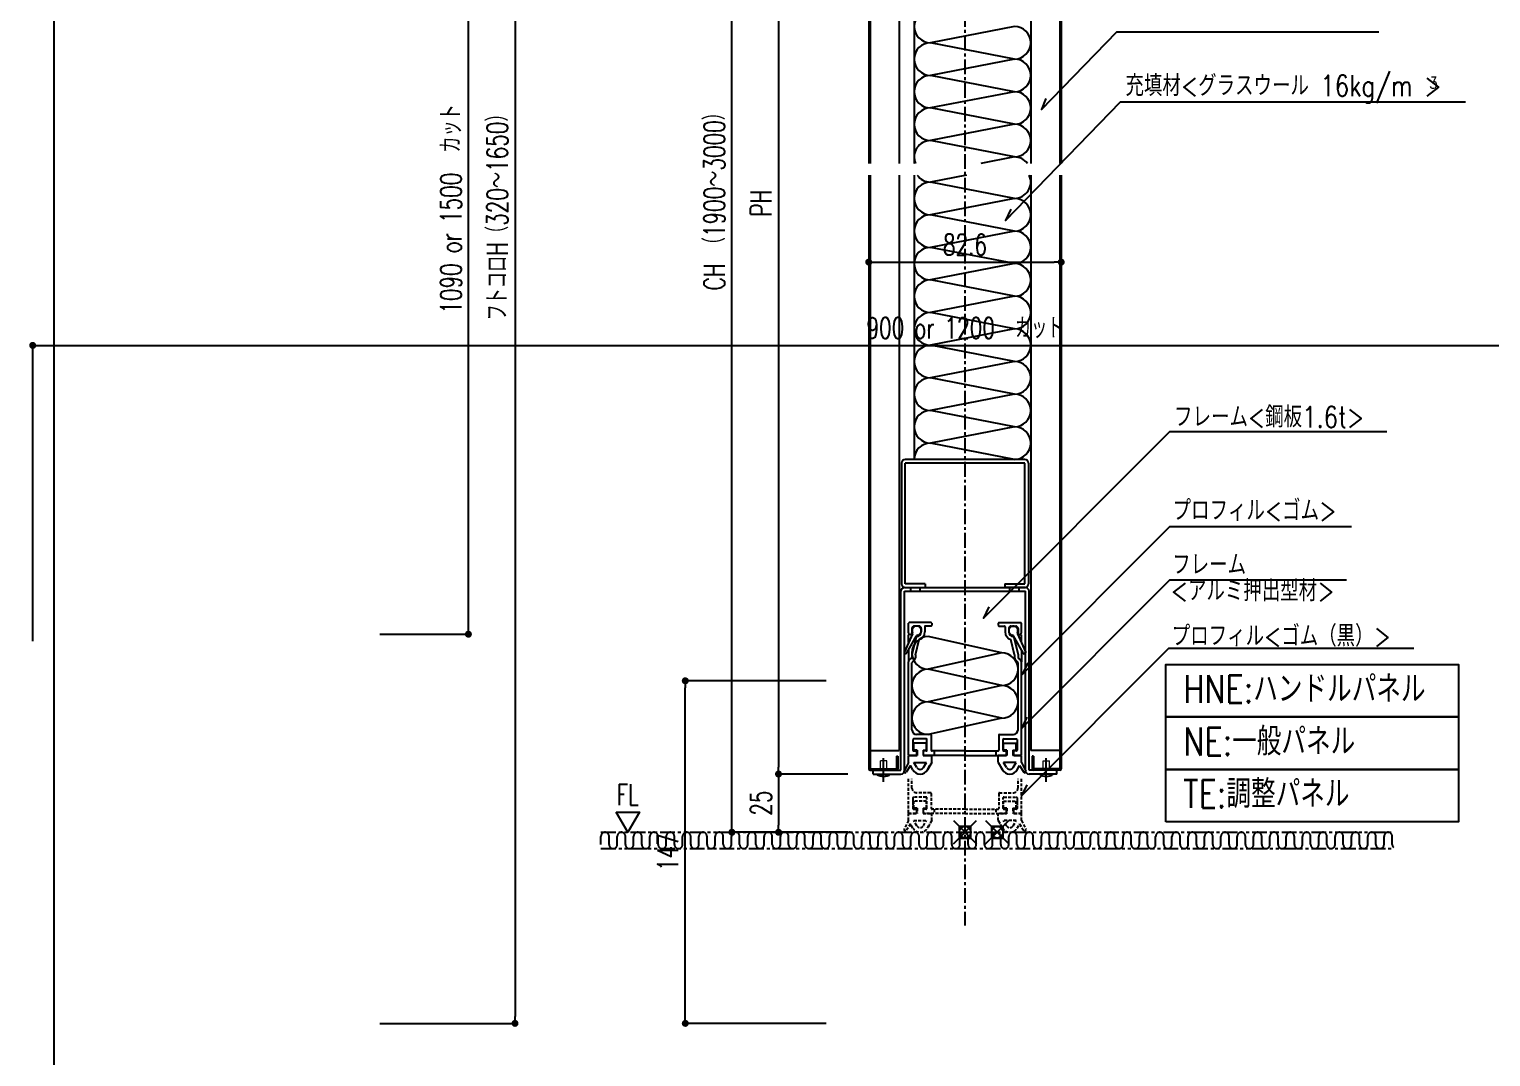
# Model space of a CAD drawing. Extents: x -275225 to 47266, y -41063 to 95295.
# Drawn here: x -216483 to -215856, y -16605 to -16164 of the extents above; entities that cross this region are included whole.
import ezdxf
from ezdxf.enums import TextEntityAlignment as Align

# ---------------------------------------------------------------- set-up
doc = ezdxf.new("R2010")
doc.units = 0
doc.header["$LTSCALE"] = 0.2
doc.header["$PDMODE"] = 99
doc.header["$PDSIZE"] = 5
for name, pattern in [('CENTER', [50.8, 31.75, -6.35, 6.35, -6.35]), ('HIDDEN', [9.525, 6.35, -3.175]), ('PHANTOM', [63.5, 31.75, -6.35, 6.35, -6.35, 6.35, -6.35])]:
    doc.linetypes.add(name, pattern=pattern)
for name, color, linetype in [('_P18_製品', 4, 'Continuous'), ('_P18_製品寸法', 9, 'Continuous'), ('_別途', 6, 'PHANTOM'), ('_基準', 1, 'CENTER'), ('_文字', 3, 'Continuous'), ('_製品', 4, 'Continuous'), ('_製品寸法', 9, 'Continuous')]:
    doc.layers.add(name, color=color, linetype=linetype)
doc.layers.add('_ポイント', color=1, linetype='Continuous', plot=False)
doc.styles.add('OKAMURA', font='SIMPLEX.shx', dxfattribs={"width": 0.7, "bigfont": 'BIGFONT.shx'})
doc.dimstyles.new('OKAMURA-003', dxfattribs={"dimscale": 3, "dimtxt": 3, "dimasz": 1, "dimexe": 0, "dimexo": 3, "dimgap": 1, "dimtad": 1, "dimdec": 3, "dimdsep": 46, "dimtxsty": 'OKAMURA', "dimblk1": 'DOT', "dimblk2": 'DOT', "dimsah": 1, "dimcen": 0, "dimclrd": 9, "dimclre": 9, "dimclrt": 3, "dimadec": 0, "dimazin": 0, "dimtfac": 1, "dimtdec": 3, "dimtix": 1, "dimtmove": 2, "dimatfit": 3, "dimldrblk": 'NONE', "dimfxl": 0, "dimtolj": 1, "dimarcsym": 0})

# ---------------------------------------------------------------- blocks, each defined once
blk = doc.blocks.new('_DOT')
at = {"color": 0, "linetype": 'ByBlock'}
blk.add_line((-0.5, 0), (-1, 0), dxfattribs=at)
at = {"color": 0, "linetype": 'ByBlock', "const_width": 0.5}
blk.add_lwpolyline([(-0.25, 0, 1), (0.25, 0, 1)], format="xyb", close=True, dxfattribs=at)
blk = doc.blocks.new('*D2256')
at = {"layer": '_製品寸法', "color": 9, "lineweight": -2, "transparency": 16777216}
for p, q in [((-50.22, 545), (-100, 545)), ((-100, 3), (-100, 542)), ((-50.22, 0), (-100, 0))]:
    blk.add_line(p, q, dxfattribs=at)
at = {"layer": 'Defpoints', "color": 0, "transparency": 16777216}
for p in [(-100, 545), (-41.22, 545), (-41.22, 0)]:
    blk.add_point(p, dxfattribs=at)
at = {"layer": '_製品寸法', "color": 9, "lineweight": -2, "transparency": 16777216, "xscale": 3, "yscale": 3, "zscale": 3}
for p, rotation in [((-100, 545), 90), ((-100, 0), 270)]:
    blk.add_blockref('_DOT', p, dxfattribs=dict(at, rotation=rotation))
at = {"layer": '_製品寸法', "color": 3, "transparency": 16777216, "insert": (-107.5, 272.5), "char_height": 9, "attachment_point": 5, "rotation": 90, "style": 'OKAMURA'}
blk.add_mtext('\\A1;CH （1900～3000）', dxfattribs=at)
blk = doc.blocks.new('_None')
blk = doc.blocks.new('*D2257')
at = {"layer": '_製品寸法', "color": 9, "lineweight": -2, "transparency": 16777216}
for p, q in [((-50.22, 515), (-80, 515)), ((-80, 512), (-80, 28)), ((-50.22, 25), (-80, 25)), ((260, -313), (260, -288.07)), ((337, -288.07), (263, -288.07)), ((340, -313), (340, -288.07))]:
    blk.add_line(p, q, dxfattribs=at)
at = {"layer": 'Defpoints', "color": 0, "transparency": 16777216}
for p in [(-41.22, 515), (-80, 25), (-41.22, 25), (260, -288.07), (260, -322), (340, -322)]:
    blk.add_point(p, dxfattribs=at)
at = {"layer": '_製品寸法', "color": 9, "lineweight": -2, "transparency": 16777216, "xscale": 3, "yscale": 3, "zscale": 3}
for p, rotation in [((-80, 515), 90), ((-80, 25), 270), ((260, -288.07), 180)]:
    blk.add_blockref('_DOT', p, dxfattribs=dict(at, rotation=rotation))
blk.add_blockref('_DOT', (340, -288.07), dxfattribs=at)
at = {"layer": '_製品寸法', "color": 3, "transparency": 16777216, "insert": (-87.5, 270), "char_height": 9, "attachment_point": 5, "rotation": 90, "style": 'OKAMURA'}
blk.add_mtext('\\A1;PH', dxfattribs=at)
at = {"layer": '_製品寸法', "color": 3, "transparency": 16777216, "insert": (300, -280.57), "char_height": 9, "attachment_point": 5, "style": 'OKAMURA'}
blk.add_mtext('\\A1;80', dxfattribs=at)
blk = doc.blocks.new('*D2258')
at = {"layer": '_製品寸法', "color": 9, "lineweight": -2, "transparency": 16777216}
for p, q in [((-251, 457), (-193.07, 457)), ((-193.07, 454), (-193.07, -79)), ((-50.22, 25), (-80, 25)), ((-80, 22), (-80, 3)), ((-50.22, 0), (-80, 0)), ((-251, -82), (-193.07, -82))]:
    blk.add_line(p, q, dxfattribs=at)
at = {"layer": 'Defpoints', "color": 0, "transparency": 16777216}
for p in [(-260, 457), (-41.22, 25), (-80, 0), (-41.22, 0), (-260, -82), (-193.07, -82)]:
    blk.add_point(p, dxfattribs=at)
at = {"layer": '_製品寸法', "color": 9, "lineweight": -2, "transparency": 16777216, "xscale": 3, "yscale": 3, "zscale": 3}
for p, rotation in [((-193.07, 457), 90), ((-80, 25), 90), ((-80, 0), 270), ((-193.07, -82), 270)]:
    blk.add_blockref('_DOT', p, dxfattribs=dict(at, rotation=rotation))
at = {"layer": '_製品寸法', "color": 3, "transparency": 16777216, "char_height": 9, "attachment_point": 5, "rotation": 90, "style": 'OKAMURA'}
for s, insert in [('\\A1;フトコロH（320～1650）', (-200.57, 265.76)), ('\\A1;25', (-87.5, 12.5))]:
    blk.add_mtext(s, dxfattribs=dict(at, insert=insert))
blk = doc.blocks.new('*D2259')
at = {"layer": '_製品寸法', "color": 9, "lineweight": -2, "transparency": 16777216}
for p, q in [((-41.3, 280), (-41.3, 244.66)), ((41.3, 280), (41.3, 244.66)), ((-38.3, 244.66), (38.3, 244.66)), ((-59.55, 65), (-120, 65)), ((-120, -79), (-120, 62)), ((-59.55, -82), (-120, -82))]:
    blk.add_line(p, q, dxfattribs=at)
at = {"layer": 'Defpoints', "color": 0, "transparency": 16777216}
for p in [(-41.3, 289), (41.3, 289), (41.3, 244.66), (-120, 65), (-50.55, 65), (-50.55, -82)]:
    blk.add_point(p, dxfattribs=at)
at = {"layer": '_製品寸法', "color": 9, "lineweight": -2, "transparency": 16777216, "xscale": 3, "yscale": 3, "zscale": 3}
for p, rotation in [((-41.3, 244.66), 180), ((-120, 65), 90), ((-120, -82), 270)]:
    blk.add_blockref('_DOT', p, dxfattribs=dict(at, rotation=rotation))
blk.add_blockref('_DOT', (41.3, 244.66), dxfattribs=at)
at = {"layer": '_製品寸法', "color": 3, "transparency": 16777216, "insert": (0, 252.16), "char_height": 9, "attachment_point": 5, "style": 'OKAMURA'}
blk.add_mtext('\\A1;82.6', dxfattribs=at)
at = {"layer": '_製品寸法', "color": 3, "transparency": 16777216, "insert": (-127.5, -8.5), "char_height": 9, "attachment_point": 5, "rotation": 90, "style": 'OKAMURA'}
blk.add_mtext('\\A1;147', dxfattribs=at)
blk = doc.blocks.new('*D2260')
at = {"layer": '_製品寸法', "color": 9, "lineweight": -2, "transparency": 16777216}
for p, q in [((-53.8, 540), (-80, 540)), ((-80, 537), (-80, 518)), ((-48.4, 515), (-80, 515)), ((-271, 450), (-213.07, 450)), ((-213.07, 88), (-213.07, 447)), ((-251, 85), (-213.07, 85))]:
    blk.add_line(p, q, dxfattribs=at)
at = {"layer": 'Defpoints', "color": 0, "transparency": 16777216}
for p in [(-44.8, 540), (-80, 515), (-39.4, 515), (-280, 450), (-213.07, 450), (-260, 85)]:
    blk.add_point(p, dxfattribs=at)
at = {"layer": '_製品寸法', "color": 9, "lineweight": -2, "transparency": 16777216, "xscale": 3, "yscale": 3, "zscale": 3}
for p, rotation in [((-80, 540), 90), ((-80, 515), 270), ((-213.07, 450), 90), ((-213.07, 85), 270)]:
    blk.add_blockref('_DOT', p, dxfattribs=dict(at, rotation=rotation))
at = {"layer": '_製品寸法', "color": 3, "transparency": 16777216, "char_height": 9, "attachment_point": 5, "rotation": 90, "style": 'OKAMURA'}
for s, insert in [('\\A1;25', (-87.5, 527.5)), ('\\A1;1090 or 1500  カット', (-220.57, 267.5))]:
    blk.add_mtext(s, dxfattribs=dict(at, insert=insert))
blk = doc.blocks.new('P18NEパネル')
at = {"color": 6, "linetype": 'ByBlock'}
for p, q in [((-21.8, 366.8), (-21.8, 287)), ((21.2, 345.8), (-14.8, 338.8)), ((21.2, 331.8), (-14.8, 338.8)), ((21.2, 331.8), (-14.8, 324.8)), ((21.2, 317.8), (-14.8, 324.8)), ((21.2, 317.8), (-14.8, 310.8)), ((21.2, 303.8), (-14.8, 310.8)), ((-21.8, 307), (-21.8, 287)), ((21.2, 303.8), (-14.8, 296.8)), ((21.2, 289.8), (-14.8, 296.8)), ((21.2, 289.8), (6.8, 287)), ((-21.8, 282), (-21.8, 160)), ((0.63, 282), (-14.8, 279)), ((21.2, 272), (-14.8, 279)), ((21.2, 272), (-14.8, 265)), ((21.2, 258), (-14.8, 265)), ((21.2, 258), (-14.8, 251)), ((21.2, 244), (-14.8, 251)), ((21.2, 244), (-14.8, 237)), ((21.2, 230), (-14.8, 237)), ((21.2, 230), (-14.8, 223)), ((21.2, 216), (-14.8, 223)), ((21.2, 216), (-14.8, 209)), ((21.2, 202), (-14.8, 209)), ((21.2, 202), (-14.8, 195)), ((21.2, 188), (-14.8, 195)), ((21.2, 188), (-14.8, 181)), ((21.2, 174), (-14.8, 181)), ((21.2, 174), (-14.8, 167)), ((21.2, 160), (-14.8, 167)), ((15.75, 76.96), (-15.75, 83.96)), ((15.75, 76.96), (-15.75, 69.96)), ((15.75, 62.96), (-15.75, 69.96)), ((15.75, 62.96), (-15.75, 55.96)), ((15.75, 48.96), (-15.75, 55.96)), ((15.75, 48.96), (-15.75, 41.96))]:
    blk.add_line(p, q, dxfattribs=at)
for centre, start, end in [((-14.8, 345.8), 90, 270), ((21.2, 338.8), 270, 90), ((-14.8, 331.8), 90, 270), ((21.2, 324.8), 270, 90), ((-14.8, 317.8), 90, 270), ((21.2, 310.8), 270, 90), ((-14.8, 303.8), 90, 270), ((21.2, 296.8), 270, 90), ((-14.8, 289.8), 90, 203.57822), ((21.2, 282.8), 36.86985, 90), ((-14.8, 272), 90, 270), ((-14.8, 286), 214.85016, 270), ((21.2, 279), 270, 25.3767), ((21.2, 265), 270, 90), ((-14.8, 258), 90, 270), ((21.2, 251), 270, 90), ((-14.8, 244), 90, 270), ((21.2, 237), 270, 90), ((-14.8, 230), 90, 270), ((21.2, 223), 270, 90), ((-14.8, 216), 90, 270), ((21.2, 209), 270, 90), ((-14.8, 202), 90, 270), ((21.2, 195), 270, 90), ((-14.8, 188), 90, 270), ((21.2, 181), 270, 90), ((-14.8, 174), 90, 270), ((21.2, 167), 270, 90), ((-14.8, 160), 90, 180), ((-15.75, 76.96), 90, 270), ((15.75, 69.96), 270, 90), ((-15.75, 62.96), 90, 270), ((15.75, 55.96), 270, 90), ((-15.75, 48.96), 90, 270)]:
    blk.add_arc(centre, 7, start, end, dxfattribs=at)
at = {"layer": '_P18_製品', "linetype": 'ByBlock'}
for p, q in [((-41.3, 512.8), (-41.3, 287)), ((-40.7, 512.8), (-40.7, 287)), ((40.7, 512.8), (40.7, 287)), ((41.3, 512.8), (41.3, 287)), ((-28.2, 504.9), (-28.2, 287)), ((28.2, 504.9), (28.2, 287)), ((-41.3, 282), (-41.3, 27.2)), ((-40.7, 282), (-40.7, 27.2)), ((-28.2, 282), (-28.2, 35.1)), ((28.2, 282), (28.2, 35.1)), ((40.7, 282), (40.7, 27.2)), ((41.3, 282), (41.3, 27.2)), ((-27.25, 158.4), (-27.25, 106.6)), ((25.65, 160), (-25.65, 160)), ((25.65, 158.4), (-25.65, 158.4)), ((-25.65, 106.6), (-25.65, 158.4)), ((25.65, 106.6), (25.65, 158.4)), ((27.25, 158.4), (27.25, 106.6)), ((-27.5, 26.6), (-27.5, 103.4)), ((-25.9, 105), (25.9, 105)), ((-25.9, 26.6), (-25.9, 103.4)), ((-25.9, 103.4), (25.9, 103.4)), ((-17.05, 106.6), (-25.65, 106.6)), ((-25.65, 105), (-17.05, 105)), ((-23.25, 103.4), (-23.25, 105)), ((-19.25, 103.4), (-19.25, 105)), ((-17.05, 106.6), (-17.05, 105)), ((17.05, 106.6), (17.05, 105)), ((17.05, 106.6), (25.65, 106.6)), ((25.65, 105), (17.05, 105)), ((19.25, 103.4), (19.25, 105)), ((23.25, 103.4), (23.25, 105)), ((25.9, 26.6), (25.9, 103.4)), ((27.5, 26.6), (27.5, 103.4)), ((-24.25, 85.55), (-24.25, 89.7)), ((-14.55, 90), (-23.95, 90)), ((-19.75, 88.5), (-21.75, 88.5)), ((-17.25, 88.2), (-17.25, 86)), ((-14.55, 88.5), (-16.95, 88.5)), ((-14.25, 89.7), (-14.25, 88.8)), ((14.25, 89.7), (14.25, 88.8)), ((14.55, 90), (23.95, 90)), ((14.55, 88.5), (16.95, 88.5)), ((17.25, 88.2), (17.25, 86)), ((19.75, 88.5), (21.75, 88.5)), ((24.25, 85.55), (24.25, 89.7)), ((-22.54, 85.17), (-26.01, 77.5)), ((-24.94, 76.96), (-20.77, 84.27)), ((-24.25, 81.38), (-24.25, 84.74)), ((-22.75, 87.5), (-22.75, 85.55)), ((-21.01, 83.52), (-22.75, 76.28)), ((-21.25, 76.1), (-19.67, 82.67)), ((-21.01, 83.52), (-20.73, 84)), ((-18.75, 87.5), (-18.75, 86)), ((18.75, 87.5), (18.75, 86)), ((21.25, 76.1), (19.67, 82.67)), ((21.01, 83.52), (20.73, 84)), ((24.94, 76.96), (20.77, 84.27)), ((21.01, 83.52), (22.75, 76.28)), ((22.54, 85.17), (26.01, 77.5)), ((22.75, 87.5), (22.75, 85.55)), ((24.25, 81.38), (24.25, 84.74)), ((-24.25, 78.16), (-24.25, 73.1)), ((-22.75, 76.28), (-22.75, 75.12)), ((-21.25, 76.1), (-21.25, 74.79)), ((21.25, 76.1), (21.25, 74.79)), ((22.75, 76.28), (22.75, 75.12)), ((24.25, 78.16), (24.25, 73.1)), ((-24.25, 33.29), (-24.25, 73.08)), ((-23.96, 73.79), (-22.84, 74.91)), ((-23.04, 74.71), (-23.96, 73.79)), ((-22.75, 43.95), (-22.75, 72.75)), ((-21.54, 74.09), (-22.66, 72.97)), ((-22.46, 73.17), (-21.54, 74.09)), ((21.54, 74.09), (22.66, 72.97)), ((22.46, 73.17), (21.54, 74.09)), ((22.75, 43.95), (22.75, 72.75)), ((23.96, 73.79), (22.84, 74.91)), ((23.04, 74.71), (23.96, 73.79)), ((24.25, 33.29), (24.25, 73.08)), ((-22.35, 39.8), (-22.35, 35.2)), ((-22.35, 38.3), (-22.35, 35.2)), ((-16.65, 40.1), (-22.05, 40.1)), ((-22, 35.3), (-22, 38.3)), ((-16.5, 38.3), (-22, 38.3)), ((-14.75, 41.96), (-20.75, 41.96)), ((-16.5, 35.3), (-16.5, 38.3)), ((-16.35, 35.2), (-16.35, 39.8)), ((-16.35, 35.2), (-16.35, 38.3)), ((-14.45, 41.66), (-14.45, 35.2)), ((14.45, 41.66), (14.45, 35.2)), ((14.75, 41.96), (20.75, 41.96)), ((16.35, 35.2), (16.35, 39.8)), ((16.35, 35.2), (16.35, 38.3)), ((16.5, 38.3), (22, 38.3)), ((16.5, 35.3), (16.5, 38.3)), ((16.65, 40.1), (22.05, 40.1)), ((22, 35.3), (22, 38.3)), ((22.35, 39.8), (22.35, 35.2)), ((22.35, 38.3), (22.35, 35.2)), ((-40.7, 35.1), (-28.2, 35.1)), ((-34.9, 21.61), (-34.9, 31.84)), ((-29.4, 32.6), (-28.8, 32.6)), ((-29.4, 32.6), (-29.4, 27.2)), ((-28.8, 32.6), (-28.8, 27.2)), ((-24.25, 33), (-20.5, 33)), ((-24.25, 30), (-24.25, 33)), ((-21.15, 33), (-23.95, 33)), ((-22.05, 34.9), (-21.15, 34.9)), ((-20.5, 35.3), (-22, 35.3)), ((-20.85, 34.6), (-20.85, 33.3)), ((-20.5, 35.3), (-20.5, 33)), ((-18, 35.3), (-18, 33)), ((-18, 35.3), (-16.5, 35.3)), ((-18, 33), (-14.25, 33)), ((-17.85, 33.3), (-17.85, 34.6)), ((-16.65, 34.9), (-17.55, 34.9)), ((0, 33), (-17.55, 33)), ((-14.25, 30), (-14.25, 33)), ((0, 34.9), (-14.15, 34.9)), ((-13.25, 34.9), (-13.25, 33)), ((0, 34.9), (14.15, 34.9)), ((0, 33), (17.55, 33)), ((13.25, 34.9), (13.25, 33)), ((18, 33), (14.25, 33)), ((14.25, 30), (14.25, 33)), ((18, 35.3), (16.5, 35.3)), ((16.65, 34.9), (17.55, 34.9)), ((17.85, 33.3), (17.85, 34.6)), ((18, 35.3), (18, 33)), ((20.5, 35.3), (20.5, 33)), ((20.5, 35.3), (22, 35.3)), ((24.25, 33), (20.5, 33)), ((20.85, 34.6), (20.85, 33.3)), ((22.05, 34.9), (21.15, 34.9)), ((21.15, 33), (23.95, 33)), ((24.25, 30), (24.25, 33)), ((40.7, 35.1), (28.2, 35.1)), ((29.4, 32.6), (28.8, 32.6)), ((28.8, 32.6), (28.8, 27.2)), ((29.4, 32.6), (29.4, 27.2)), ((34.9, 21.61), (34.9, 31.84)), ((-40.7, 27.2), (-29.4, 27.2)), ((-40.7, 26.6), (-29.4, 26.6)), ((-39.4, 26.6), (-27.5, 26.6)), ((-39.4, 25), (-39.4, 26.6)), ((-24.25, 30), (-26.07, 26.24)), ((-23.44, 28.59), (-25.2, 25.76)), ((-22.42, 26.83), (-23.44, 28.59)), ((-20.69, 27.83), (-21.94, 30)), ((-21.94, 30), (-16.56, 30)), ((-17.81, 27.83), (-16.56, 30)), ((-14.25, 30), (-16.08, 26.83)), ((-16.08, 26.83), (-15.06, 28.59)), ((14.25, 30), (16.08, 26.83)), ((16.08, 26.83), (15.06, 28.59)), ((21.94, 30), (16.56, 30)), ((17.81, 27.83), (16.56, 30)), ((20.69, 27.83), (21.94, 30)), ((22.42, 26.83), (23.44, 28.59)), ((23.44, 28.59), (25.2, 25.76)), ((24.25, 30), (26.07, 26.24)), ((39.4, 26.6), (27.5, 26.6)), ((40.7, 27.2), (29.4, 27.2)), ((40.7, 26.6), (29.4, 26.6)), ((39.4, 25), (39.4, 26.6)), ((-39.4, 25), (-27.5, 25)), ((39.4, 25), (27.5, 25))]:
    blk.add_line(p, q, dxfattribs=at)
at = {"layer": '_P18_製品', "linetype": 'ByBlock', "lineweight": 15}
for p, q in [((-33.5, 30.6), (-36.3, 30.6)), ((-36.3, 26.6), (-36.3, 30.6)), ((-33.5, 26.6), (-33.5, 30.6)), ((33.5, 30.6), (36.3, 30.6)), ((33.5, 26.6), (33.5, 30.6)), ((36.3, 26.6), (36.3, 30.6))]:
    blk.add_line(p, q, dxfattribs=at)
at = {"layer": '_P18_製品', "color": 6, "linetype": 'HIDDEN'}
for p, q in [((-24.25, 8.29), (-24.25, 23)), ((-22.75, 18.95), (-22.75, 23)), ((22.75, 18.95), (22.75, 23)), ((24.25, 8.29), (24.25, 23)), ((-22.35, 14.8), (-22.35, 10.2)), ((-22.35, 13.3), (-22.35, 10.2)), ((-16.65, 15.1), (-22.05, 15.1)), ((-22, 10.3), (-22, 13.3)), ((-16.5, 13.3), (-22, 13.3)), ((-14.75, 16.96), (-20.75, 16.96)), ((-16.5, 10.3), (-16.5, 13.3)), ((-16.35, 10.2), (-16.35, 14.8)), ((-16.35, 10.2), (-16.35, 13.3)), ((-14.45, 16.66), (-14.45, 10.2)), ((14.45, 16.66), (14.45, 10.2)), ((14.75, 16.96), (20.75, 16.96)), ((16.35, 10.2), (16.35, 14.8)), ((16.35, 10.2), (16.35, 13.3)), ((16.5, 13.3), (22, 13.3)), ((16.5, 10.3), (16.5, 13.3)), ((16.65, 15.1), (22.05, 15.1)), ((22, 10.3), (22, 13.3)), ((22.35, 14.8), (22.35, 10.2)), ((22.35, 13.3), (22.35, 10.2)), ((-24.25, 8), (-20.5, 8)), ((-24.25, 5), (-24.25, 8)), ((-21.15, 8), (-23.95, 8)), ((-22.05, 9.9), (-21.15, 9.9)), ((-20.5, 10.3), (-22, 10.3)), ((-20.85, 9.6), (-20.85, 8.3)), ((-20.5, 10.3), (-20.5, 8)), ((-18, 10.3), (-18, 8)), ((-18, 10.3), (-16.5, 10.3)), ((-18, 8), (-14.25, 8)), ((-17.85, 8.3), (-17.85, 9.6)), ((-16.65, 9.9), (-17.55, 9.9)), ((0, 8), (-17.55, 8)), ((-14.25, 5), (-14.25, 8)), ((0, 9.9), (-14.15, 9.9)), ((-13.25, 9.9), (-13.25, 8)), ((0, 9.9), (14.15, 9.9)), ((0, 8), (17.55, 8)), ((13.25, 9.9), (13.25, 8)), ((18, 8), (14.25, 8)), ((14.25, 5), (14.25, 8)), ((18, 10.3), (16.5, 10.3)), ((16.65, 9.9), (17.55, 9.9)), ((17.85, 8.3), (17.85, 9.6)), ((18, 10.3), (18, 8)), ((20.5, 10.3), (20.5, 8)), ((20.5, 10.3), (22, 10.3)), ((24.25, 8), (20.5, 8)), ((20.85, 9.6), (20.85, 8.3)), ((22.05, 9.9), (21.15, 9.9)), ((21.15, 8), (23.95, 8)), ((24.25, 5), (24.25, 8)), ((-24.25, 5), (-26.07, 1.24)), ((-23.44, 3.59), (-25.2, 0.76)), ((-22.42, 1.83), (-23.44, 3.59)), ((-20.69, 2.83), (-21.94, 5)), ((-21.94, 5), (-16.56, 5)), ((-17.81, 2.83), (-16.56, 5)), ((-14.25, 5), (-16.08, 1.83)), ((-16.08, 1.83), (-15.06, 3.59)), ((14.25, 5), (16.08, 1.83)), ((16.08, 1.83), (15.06, 3.59)), ((21.94, 5), (16.56, 5)), ((17.81, 2.83), (16.56, 5)), ((20.69, 2.83), (21.94, 5)), ((22.42, 1.83), (23.44, 3.59)), ((23.44, 3.59), (25.2, 0.76)), ((24.25, 5), (26.07, 1.24))]:
    blk.add_line(p, q, dxfattribs=at)
at = {"layer": '_P18_製品', "linetype": 'ByBlock'}
for centre, radius, start, end in [((-25.65, 158.4), 1.6, 90, 180), ((25.65, 158.4), 1.6, 0, 90), ((-25.9, 103.4), 1.6, 90, 180), ((-25.65, 106.6), 1.6, 180, 269.99996), ((25.65, 106.6), 1.6, 270, 0), ((25.9, 103.4), 1.6, 0, 90), ((-23.95, 89.7), 0.3, 90, 180), ((-21.75, 87.5), 1, 90, 180), ((-20.75, 86.49), 2, 279.62936, 206.3706), ((-19.75, 87.5), 1, 0, 90), ((-16.95, 88.2), 0.3, 90, 180), ((-14.55, 89.7), 0.3, 0, 90), ((-14.55, 88.8), 0.3, 270, 0), ((14.55, 89.7), 0.3, 90, 180), ((14.55, 88.8), 0.3, 180, 270), ((16.95, 88.2), 0.3, 0, 90), ((19.75, 87.5), 1, 90, 180), ((20.75, 86.49), 2, 333.6294, 260.37064), ((21.75, 87.5), 1, 0, 90), ((23.95, 89.7), 0.3, 0, 90), ((-23.5, 85.55), 0.75, 180, 0), ((-22.99, 85.38), 0.5, 334.80853, 26.3706), ((-20.33, 84.03), 0.5, 99.62941, 151.19147), ((-20.75, 86), 2, 270.59965, 0), ((-20.75, 86), 3.5, 288.02444, 0), ((20.75, 86), 3.5, 180, 251.97556), ((20.75, 86), 2, 180, 269.40035), ((20.33, 84.03), 0.5, 28.80869, 80.37074), ((22.99, 85.38), 0.5, 153.62897, 205.19104), ((23.5, 85.55), 0.75, 180, 0), ((-25.47, 77.23), 0.6, 153, 333), ((25.47, 77.23), 0.6, 207.00019, 27.00019), ((-23.25, 73.09), 1, 135.00009, 180.00005), ((-23.25, 73.09), 1, 135.00009, 180.00005), ((-23.05, 75.12), 0.3, 314.99988, 0), ((-22.45, 72.75), 0.3, 134.99988, 180), ((-22.25, 74.79), 1, 315.00008, 0.00004), ((-22.25, 74.79), 1, 315.00008, 0.00004), ((22.25, 74.79), 1, 180, 224.99996), ((22.25, 74.79), 1, 180, 224.99996), ((22.45, 72.75), 0.3, 0, 45.00013), ((23.05, 75.12), 0.3, 180, 225.00013), ((23.25, 73.09), 1, 0, 44.99996), ((23.25, 73.09), 1, 0, 44.99996), ((-20.75, 43.96), 2, 180, 270), ((20.75, 43.96), 2, 270, 0), ((-22.05, 39.8), 0.3, 90, 180), ((-16.65, 39.8), 0.3, 0, 90), ((-14.75, 41.66), 0.3, 0, 90), ((14.75, 41.66), 0.3, 90, 180), ((16.65, 39.8), 0.3, 90, 180), ((22.05, 39.8), 0.3, 0, 90), ((-23.95, 33.3), 0.3, 180, 270), ((-22.05, 35.2), 0.3, 180, 270), ((-21.15, 34.6), 0.3, 0, 90), ((-21.15, 33.3), 0.3, 270, 0), ((-17.55, 34.6), 0.3, 90, 180), ((-17.55, 33.3), 0.3, 180, 270), ((-16.65, 35.2), 0.3, 270, 0), ((-14.15, 35.2), 0.3, 180, 270), ((-14.15, 35.2), 0.3, 180, 270), ((14.15, 35.2), 0.3, 270, 0), ((16.65, 35.2), 0.3, 180, 270), ((17.55, 34.6), 0.3, 0, 90), ((17.55, 33.3), 0.3, 270, 0), ((21.15, 34.6), 0.3, 90, 180), ((21.15, 33.3), 0.3, 180, 270), ((22.05, 35.2), 0.3, 270, 0), ((23.95, 33.3), 0.3, 270, 0), ((-40.7, 27.2), 0.6, 180, 270), ((-29.4, 27.2), 0.6, 270, 0), ((-27.5, 26.6), 1.6, 270, 0), ((-25.63, 26.02), 0.5, 152.97571, 329.28273), ((-19.25, 28.66), 3.66, 210.00192, 330.00291), ((-19.25, 28.66), 1.66, 210.0043, 330.00732), ((19.25, 28.66), 3.66, 209.99708, 329.99807), ((19.25, 28.66), 1.66, 209.99268, 329.9957), ((25.63, 26.02), 0.5, 210.71728, 27.0243), ((27.5, 26.6), 1.6, 180, 270), ((29.4, 27.2), 0.6, 180, 270), ((40.7, 27.2), 0.6, 270, 0), ((-34.9, 29), 5, 233.13018, 306.86997), ((34.9, 29), 5, 233.13003, 306.86982)]:
    blk.add_arc(centre, radius, start, end, dxfattribs=at)
at = {"layer": '_P18_製品', "color": 6, "linetype": 'HIDDEN'}
for centre, radius, start, end in [((-20.75, 18.96), 2, 180, 270), ((20.75, 18.96), 2, 270, 0), ((-22.05, 14.8), 0.3, 90, 180), ((-16.65, 14.8), 0.3, 0, 90), ((-14.75, 16.66), 0.3, 0, 90), ((14.75, 16.66), 0.3, 90, 180), ((16.65, 14.8), 0.3, 90, 180), ((22.05, 14.8), 0.3, 0, 90), ((-23.95, 8.3), 0.3, 180, 270), ((-22.05, 10.2), 0.3, 180, 270), ((-21.15, 9.6), 0.3, 0, 90), ((-21.15, 8.3), 0.3, 270, 0), ((-17.55, 9.6), 0.3, 90, 180), ((-17.55, 8.3), 0.3, 180, 270), ((-16.65, 10.2), 0.3, 270, 0), ((-14.15, 10.2), 0.3, 180, 270), ((-14.15, 10.2), 0.3, 180, 270), ((14.15, 10.2), 0.3, 270, 0), ((16.65, 10.2), 0.3, 180, 270), ((17.55, 9.6), 0.3, 0, 90), ((17.55, 8.3), 0.3, 270, 0), ((21.15, 9.6), 0.3, 90, 180), ((21.15, 8.3), 0.3, 180, 270), ((22.05, 10.2), 0.3, 270, 0), ((23.95, 8.3), 0.3, 270, 0), ((-25.63, 1.02), 0.5, 152.97571, 329.28273), ((-19.25, 3.66), 3.66, 210.00192, 330.00291), ((-19.25, 3.66), 1.66, 210.0043, 330.00732), ((19.25, 3.66), 3.66, 209.99708, 329.99807), ((19.25, 3.66), 1.66, 209.99268, 329.9957), ((25.63, 1.02), 0.5, 210.71728, 27.0243)]:
    blk.add_arc(centre, radius, start, end, dxfattribs=at)
at = {"layer": '_ポイント'}
blk.add_point((0, 0), dxfattribs=at)
at = {"layer": '_基準'}
blk.add_line((0, 545), (0, -40), dxfattribs=at)
blk = doc.blocks.new('A$C46CE3BFD')
at = {"layer": '_ポイント'}
blk.add_point((0, 0), dxfattribs=at)
at = {"layer": '_別途'}
for p, q in [((-170, 0), (170, 0)), ((-170, -5.25), (-170, -1.75)), ((-166.5, -5.25), (-166.5, -1.75)), ((-163, -5.25), (-163, -1.75)), ((-163, -5.25), (-163, -1.75)), ((-159.5, -5.25), (-159.5, -1.75)), ((-156, -5.25), (-156, -1.75)), ((-152.5, -5.25), (-152.5, -1.75)), ((-149, -5.25), (-149, -1.75)), ((-145.5, -5.25), (-145.5, -1.75)), ((-142, -5.25), (-142, -1.75)), ((-138.5, -5.25), (-138.5, -1.75)), ((-135, -5.25), (-135, -1.75)), ((-131.5, -5.25), (-131.5, -1.75)), ((-128, -5.25), (-128, -1.75)), ((-124.5, -5.25), (-124.5, -1.75)), ((-121, -5.25), (-121, -1.75)), ((-117.5, -5.25), (-117.5, -1.75)), ((-114, -5.25), (-114, -1.75)), ((-110.5, -5.25), (-110.5, -1.75)), ((-107, -5.25), (-107, -1.75)), ((-103.5, -5.25), (-103.5, -1.75)), ((-100, -5.25), (-100, -1.75)), ((-96.5, -5.25), (-96.5, -1.75)), ((-93, -5.25), (-93, -1.75)), ((-89.5, -5.25), (-89.5, -1.75)), ((-86, -5.25), (-86, -1.75)), ((-82.5, -5.25), (-82.5, -1.75)), ((-79, -5.25), (-79, -1.75)), ((-75.5, -5.25), (-75.5, -1.75)), ((-72, -5.25), (-72, -1.75)), ((-68.5, -5.25), (-68.5, -1.75)), ((-65, -5.25), (-65, -1.75)), ((-61.5, -5.25), (-61.5, -1.75)), ((-58, -5.25), (-58, -1.75)), ((-54.5, -5.25), (-54.5, -1.75)), ((-51, -5.25), (-51, -1.75)), ((-47.5, -5.25), (-47.5, -1.75)), ((-44, -5.25), (-44, -1.75)), ((-40.5, -5.25), (-40.5, -1.75)), ((-37, -5.25), (-37, -1.75)), ((-33.5, -5.25), (-33.5, -1.75)), ((-30, -5.25), (-30, -1.75)), ((-26.5, -5.25), (-26.5, -1.75)), ((-23, -5.25), (-23, -1.75)), ((-19.5, -5.25), (-19.5, -1.75)), ((-16, -5.25), (-16, -1.75)), ((-12.5, -5.25), (-12.5, -1.75)), ((-9, -5.25), (-9, -1.75)), ((-5.5, -5.25), (-5.5, -1.75)), ((-2, -5.25), (-2, -1.75)), ((1.5, -5.25), (1.5, -1.75)), ((5, -5.25), (5, -1.75)), ((8.5, -5.25), (8.5, -1.75)), ((12, -5.25), (12, -1.75)), ((15.5, -5.25), (15.5, -1.75)), ((19, -5.25), (19, -1.75)), ((22.5, -5.25), (22.5, -1.75)), ((26, -5.25), (26, -1.75)), ((29.5, -5.25), (29.5, -1.75)), ((33, -5.25), (33, -1.75)), ((36.5, -5.25), (36.5, -1.75)), ((40, -5.25), (40, -1.75)), ((43.5, -5.25), (43.5, -1.75)), ((47, -5.25), (47, -1.75)), ((50.5, -5.25), (50.5, -1.75)), ((54, -5.25), (54, -1.75)), ((57.5, -5.25), (57.5, -1.75)), ((61, -5.25), (61, -1.75)), ((64.5, -5.25), (64.5, -1.75)), ((68, -5.25), (68, -1.75)), ((71.5, -5.25), (71.5, -1.75)), ((75, -5.25), (75, -1.75)), ((78.5, -5.25), (78.5, -1.75)), ((82, -5.25), (82, -1.75)), ((85.5, -5.25), (85.5, -1.75)), ((89, -5.25), (89, -1.75)), ((92.5, -5.25), (92.5, -1.75)), ((96, -5.25), (96, -1.75)), ((99.5, -5.25), (99.5, -1.75)), ((103, -5.25), (103, -1.75)), ((106.5, -5.25), (106.5, -1.75)), ((110, -5.25), (110, -1.75)), ((113.5, -5.25), (113.5, -1.75)), ((117, -5.25), (117, -1.75)), ((120.5, -5.25), (120.5, -1.75)), ((124, -5.25), (124, -1.75)), ((127.5, -5.25), (127.5, -1.75)), ((131, -5.25), (131, -1.75)), ((134.5, -5.25), (134.5, -1.75)), ((138, -5.25), (138, -1.75)), ((141.5, -5.25), (141.5, -1.75)), ((145, -5.25), (145, -1.75)), ((148.5, -5.25), (148.5, -1.75)), ((152, -5.25), (152, -1.75)), ((155.5, -5.25), (155.5, -1.75)), ((159, -5.25), (159, -1.75)), ((162.5, -5.25), (162.5, -1.75)), ((166, -5.25), (166, -1.75)), ((169.5, -5.25), (169.5, -1.75)), ((-170, -7), (170, -7))]:
    blk.add_line(p, q, dxfattribs=at)
for centre, start, end in [((-168.25, -1.75), 0, 180), ((-161.25, -1.75), 0, 180), ((-154.25, -1.75), 0, 180), ((-147.25, -1.75), 0, 180), ((-140.25, -1.75), 0, 180), ((-133.25, -1.75), 0, 180), ((-126.25, -1.75), 0, 180), ((-119.25, -1.75), 0, 180), ((-112.25, -1.75), 0, 180), ((-105.25, -1.75), 0, 180), ((-98.25, -1.75), 0, 180), ((-91.25, -1.75), 0, 180), ((-84.25, -1.75), 0, 180), ((-77.25, -1.75), 0, 180), ((-70.25, -1.75), 0, 180), ((-63.25, -1.75), 0, 180), ((-56.25, -1.75), 0, 180), ((-49.25, -1.75), 0, 180), ((-42.25, -1.75), 0, 180), ((-35.25, -1.75), 0, 180), ((-28.25, -1.75), 0, 180), ((-21.25, -1.75), 0, 180), ((-14.25, -1.75), 0, 180), ((-7.25, -1.75), 0, 180), ((-0.25, -1.75), 0, 180), ((6.75, -1.75), 0, 180), ((13.75, -1.75), 0, 180), ((20.75, -1.75), 0, 180), ((27.75, -1.75), 0, 180), ((34.75, -1.75), 0, 180), ((41.75, -1.75), 0, 180), ((48.75, -1.75), 0, 180), ((55.75, -1.75), 0, 180), ((62.75, -1.75), 0, 180), ((69.75, -1.75), 0, 180), ((76.75, -1.75), 0, 180), ((83.75, -1.75), 0, 180), ((90.75, -1.75), 0, 180), ((97.75, -1.75), 0, 180), ((104.75, -1.75), 0, 180), ((111.75, -1.75), 0, 180), ((118.75, -1.75), 0, 180), ((125.75, -1.75), 0, 180), ((132.75, -1.75), 0, 180), ((139.75, -1.75), 0, 180), ((146.75, -1.75), 0, 180), ((153.75, -1.75), 0, 180), ((160.75, -1.75), 0, 180), ((167.75, -1.75), 0, 180), ((-164.75, -5.25), 180, 0), ((-157.75, -5.25), 180, 0), ((-150.75, -5.25), 180, 0), ((-143.75, -5.25), 180, 0), ((-136.75, -5.25), 180, 0), ((-129.75, -5.25), 180, 0), ((-122.75, -5.25), 180, 0), ((-115.75, -5.25), 180, 0), ((-108.75, -5.25), 180, 0), ((-101.75, -5.25), 180, 0), ((-94.75, -5.25), 180, 0), ((-87.75, -5.25), 180, 0), ((-80.75, -5.25), 180, 0), ((-73.75, -5.25), 180, 0), ((-66.75, -5.25), 180, 0), ((-59.75, -5.25), 180, 0), ((-52.75, -5.25), 180, 0), ((-45.75, -5.25), 180, 0), ((-38.75, -5.25), 180, 0), ((-31.75, -5.25), 180, 0), ((-24.75, -5.25), 180, 0), ((-17.75, -5.25), 180, 0), ((-10.75, -5.25), 180, 0), ((-3.75, -5.25), 180, 0), ((3.25, -5.25), 180, 0), ((10.25, -5.25), 180, 0), ((17.25, -5.25), 180, 0), ((24.25, -5.25), 180, 0), ((31.25, -5.25), 180, 0), ((38.25, -5.25), 180, 0), ((45.25, -5.25), 180, 0), ((52.25, -5.25), 180, 0), ((59.25, -5.25), 180, 0), ((66.25, -5.25), 180, 0), ((73.25, -5.25), 180, 0), ((80.25, -5.25), 180, 0), ((87.25, -5.25), 180, 0), ((94.25, -5.25), 180, 0), ((101.25, -5.25), 180, 0), ((108.25, -5.25), 180, 0), ((115.25, -5.25), 180, 0), ((122.25, -5.25), 180, 0), ((129.25, -5.25), 180, 0), ((136.25, -5.25), 180, 0), ((143.25, -5.25), 180, 0), ((150.25, -5.25), 180, 0), ((157.25, -5.25), 180, 0), ((164.25, -5.25), 180, 0), ((171.25, -5.25), 180, 224.41531)]:
    blk.add_arc(centre, 1.75, start, end, dxfattribs=at)
blk = doc.blocks.new('*D2261')
at = {"layer": '_製品寸法', "color": 9, "lineweight": -2, "transparency": 16777216}
for p, q in [((-80, 548), (-80, 551)), ((-64, 545), (-80, 545)), ((-80, 545), (-80, 540)), ((-51.98, 540), (-80, 540)), ((-80, 537), (-80, 534)), ((-400, 82.01), (-400, 208.91)), ((-397, 208.91), (397, 208.91)), ((400, 74), (400, 208.91))]:
    blk.add_line(p, q, dxfattribs=at)
at = {"layer": 'Defpoints', "color": 0, "transparency": 16777216}
for p in [(-80, 540), (-55, 545), (-42.98, 540), (400, 208.91), (-400, 73.01), (400, 65)]:
    blk.add_point(p, dxfattribs=at)
at = {"layer": '_製品寸法', "color": 9, "lineweight": -2, "transparency": 16777216, "xscale": 3, "yscale": 3, "zscale": 3}
for p, rotation in [((-80, 545), 270), ((-80, 540), 90), ((-400, 208.91), 180)]:
    blk.add_blockref('_DOT', p, dxfattribs=dict(at, rotation=rotation))
blk.add_blockref('_DOT', (400, 208.91), dxfattribs=at)
at = {"layer": '_製品寸法', "color": 3, "transparency": 16777216, "insert": (-87.5, 542.5), "char_height": 9, "attachment_point": 5, "rotation": 90, "style": 'OKAMURA'}
blk.add_mtext('\\A1;5', dxfattribs=at)
at = {"layer": '_製品寸法', "color": 3, "transparency": 16777216, "insert": (0, 216.41), "char_height": 9, "attachment_point": 5, "style": 'OKAMURA'}
blk.add_mtext('\\A1;900 or 1200  カット', dxfattribs=at)
blk = doc.blocks.new('*U2255')
at = {"layer": '_文字', "color": 9}
for points in [[(34.6317, 314.9017), (32.882, 310.0793), (65.1201, 343.5447), (177.5314, 343.5447)], [(19.6624, 267.3804), (17.4137, 262.5581), (66.7454, 313.418), (214.6763, 313.418)], [(10.236, 96.6986), (7.9865, 91.8746), (87.9328, 171.9489), (181.0205, 171.9489)], [(26.9245, 72.7719), (24.5593, 67.6997), (87.9333, 131.2082), (165.8693, 131.2082)], [(26.4995, 49.3385), (24.25, 44.5144), (87.933, 108.3349), (163.7281, 108.3349)], [(26.4796, 20.4286), (24.25, 15.6473), (87.4078, 78.9376), (192.5146, 78.9376)]]:
    blk.add_lwpolyline(points, dxfattribs=at)
at = {"layer": '_文字'}
for points in [[(86.1075, 49.5), (86.1075, 72), (211.6961, 72), (211.6961, 49.5)], [(86.1075, 27), (86.1075, 49.5), (211.6961, 49.5), (211.6961, 27)], [(86.1075, 4.5), (86.1075, 27), (211.6961, 27), (211.6961, 4.5)]]:
    blk.add_lwpolyline(points, close=True, dxfattribs=at)
at = {"layer": '_文字', "color": 9}
blk.add_lwpolyline([(-149.6889, 8.6603), (-139.6889, 8.6603), (-144.6889, 0)], close=True, dxfattribs=at)
at = {"layer": '_別途'}
blk.add_blockref('A$C46CE3BFD', (13.811, 0), dxfattribs=at)
at = {"layer": '_製品'}
blk.add_blockref('P18NEパネル', (0, 0), dxfattribs=at)
at = {"layer": '_文字', "style": 'OKAMURA', "width": 0.8}
for s, height, p in [('充填材<グラスウール 16kg/m > ', 9, (68.8689, 315.9141)), ('3', 5, (199.2858, 319.1071)), ('フレーム<鋼板1.6t> ', 9, (89.7204, 173.7398)), ('プロフィル<ゴム> ', 9, (89.0709, 133.5973)), ('フレーム ', 9, (88.9081, 110.3437)), ('<アルミ押出型材> ', 9, (88.258, 99.1343)), ('プロフィル<ゴム（黒）> ', 9, (88.7079, 79.7498)), ('HNE:ハンドルパネル', 12, (93.6568, 55.4788)), ('NE:一般パネル', 12, (93.6568, 32.9788)), ('TE:調整パネル', 12, (93.6568, 10.4788))]:
    blk.add_text(s, height=height, dxfattribs=at).set_placement(p)
at = {"layer": '_文字', "style": 'OKAMURA', "width": 0.7}
blk.add_text('FL', height=9, dxfattribs=at).set_placement((-144.6889, 16.1603), align=Align.MIDDLE)
at = {"layer": '_製品寸法'}
for base, p1, p2, picture, middle in [((-80, 540), (-55, 545), (-42.9799, 540), '*D2261', (-87.5, 542.5)), ((-80, 515), (-44.7999, 540), (-39.4, 515), '*D2260', (-87.5, 527.5)), ((-80, 0), (-41.22, 25), (-41.22, 0), '*D2258', (-87.5, 12.5))]:
    dim = blk.add_linear_dim(base=base, p1=p1, p2=p2, angle=90, dimstyle='OKAMURA-003', dxfattribs=at)
    dim.commit()
    dim.dimension.update_dxf_attribs({"geometry": picture, "text_midpoint": middle})
for base, p1, p2, text, picture, middle in [((-100, 545), (-41.22, 0), (-41.22, 545), 'CH （1900～3000）', '*D2256', (-107.5, 272.5)), ((-80, 25), (-41.22, 515), (-41.22, 25), 'PH', '*D2257', (-87.5, 270))]:
    dim = blk.add_linear_dim(base=base, p1=p1, p2=p2, angle=90, text=text, dimstyle='OKAMURA-003', dxfattribs=at)
    dim.commit()
    dim.dimension.update_dxf_attribs({"geometry": picture, "text_midpoint": middle})
dim = blk.add_linear_dim(base=(41.3, 244.66), p1=(-41.3, 289), p2=(41.3, 289), dimstyle='OKAMURA-003', dxfattribs=at)
dim.commit()
dim.dimension.update_dxf_attribs({"geometry": '*D2259', "text_midpoint": (0, 252.16)})

msp = doc.modelspace()

# ---------------------------------------------------------------- linework, layer by layer
at = {"layer": '_P18_製品寸法'}
msp.add_lwpolyline([(-199128.19, -16332.23), (-194872.92, -16332.23), (-194872.92, -22089.91), (-216472.1, -22089.91), (-216472.1, -15252.13), (-194872.92, -15252.13), (-194872.92, -16332.23)], dxfattribs=at)

# ---------------------------------------------------------------- block references
msp.add_blockref('*U2255', (-216081.35, -16508.2))

doc.saveas('drawing.dxf')
